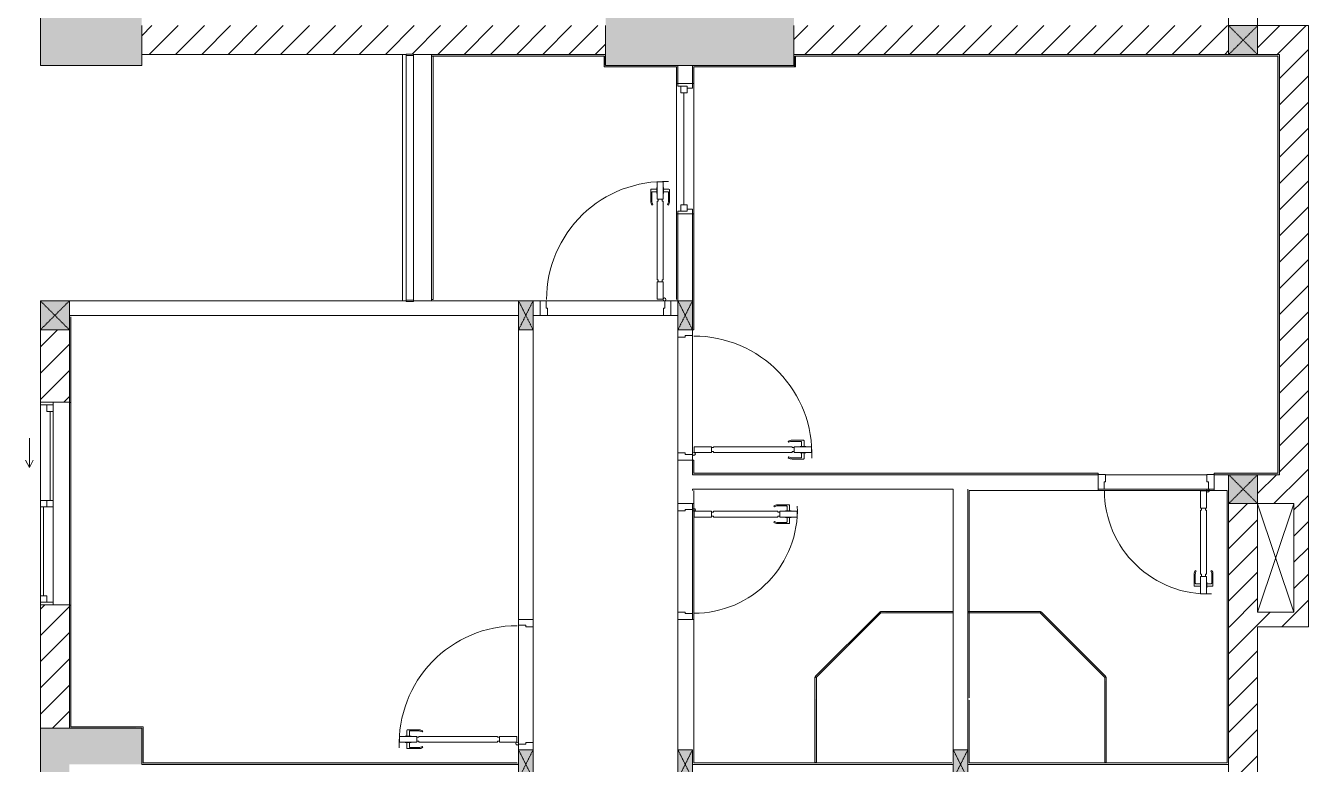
# Model space of a CAD drawing. Header units: millimetres. Extents: x 50254 to 245170, y 481 to 78637.
# Drawn here: x 151367 to 160218, y 40337 to 45437 of the extents above; entities that cross this region are included whole.
import ezdxf

# ---------------------------------------------------------------- set-up
doc = ezdxf.new("R2010")
doc.units = ezdxf.units.MM
doc.linetypes.add('IMPORT-Dash _2_', pattern=[6, 3, -3])
for name, color, linetype, lineweight in [('0-2-1', 53, 'Continuous', 9), ('A-DETL-GENF-7', 53, 'Continuous', 9), ('A-DOOR-5', 53, 'Continuous', 9), ('A-FLOR-1-1', 53, 'Continuous', 9), ('A-FLOR-4', 53, 'Continuous', 9), ('A-FLOR-HRAL-5', 53, 'Continuous', 9), ('A-GLAZ-5', 53, 'Continuous', 9), ('A-GLAZ-CURT-3', 130, 'Continuous', 9), ('A-GLAZ-CURT-4', 53, 'Continuous', 9), ('A-WALL-1-1', 53, 'Continuous', 9), ('A-WALL-7', 53, 'Continuous', 9), ('A-WALL-PATT-3', 53, 'Continuous', 9), ('A-WALL-PATT-4', 130, 'Continuous', 9), ('A_1404_dwg-1', 53, 'Continuous', 9), ('I-WALL-1-1', 53, 'Continuous', 9), ('I-WALL-2', 53, 'Continuous', 9), ('S-COLS-1', 130, 'Continuous', 9), ('S-COLS-10', 130, 'IMPORT-Dash _2_', 9), ('S-COLS-2-1', 53, 'Continuous', 9), ('S-COLS-4-1', 53, 'Continuous', 9), ('S-COLS-9', 53, 'Continuous', 9), ('S-COLS-HDLN-2', 53, 'IMPORT-Dash _2_', 9)]:
    doc.layers.add(name, color=color, linetype=linetype, lineweight=lineweight)
pattern_1 = [(45, (0, 0), (-90.50967, 90.50967), [])]

# ---------------------------------------------------------------- blocks, each defined once
blk = doc.blocks.new('A_1404_dwg_NCV_TKTC_KET CAU_rvt-1-TKTC_MB HOÀN THIỆN SÀN TẦNG 3-4-4819833-KeyPlan-CH1')
at = {"layer": 'S-COLS-1'}
for points in [[(33652.6, 45161.9), (34352.6, 45161.9), (34352.6, 45511.9), (33652.6, 45511.9), (33652.6, 45236.9)], [(38042.6, 45161.9), (38852.6, 45161.9), (38852.6, 45511.9), (37552.6, 45511.9), (37552.6, 45161.9)], [(33652.6, 40236.9), (33852.6, 40236.9), (33852.6, 40336.9), (34352.6, 40336.9), (34352.6, 40586.9), (33652.6, 40586.9), (33652.6, 40336.9)]]:
    blk.add_hatch(color=256, dxfattribs=at).paths.add_polyline_path(points)
at = {"layer": 'A-FLOR-1-1'}
for p, q in [((36152.5, 45236.9), (36152.5, 43536.9)), ((42052.7, 41386.9), (42052.7, 42136.9))]:
    blk.add_line(p, q, dxfattribs=at)
at = {"layer": 'S-COLS-2-1'}
for p, q in [((37552.6, 45436.9), (37552.6, 45236.9)), ((38852.6, 45236.9), (38852.6, 45436.9))]:
    blk.add_line(p, q, dxfattribs=at)
at = {"layer": 'S-COLS-2-1', "flags": 128}
for points in [[(33852.6, 45511.9), (33652.6, 45511.9), (33652.6, 45161.9), (34352.6, 45161.9), (34352.6, 45436.9)], [(33852.6, 40586.9), (33652.6, 40586.9), (33652.6, 40236.9), (33852.6, 40236.9)]]:
    blk.add_lwpolyline(points, dxfattribs=at)
blk = doc.blocks.new('A_1404_dwg_DOOR_CW_01 CANH MO-PANEL KINH - DIW_01-900x2200-CỬA GỖ VÂN LAMINATE-V88-TKTC_MB HOÀN THIỆN SÀN TẦNG 3-4-4819893-KeyPlan-CH1')
at = {"layer": 'A-DETL-GENF-7'}
for p, q in [((38813.8, 67166.8), (38818.3, 67160.3)), ((38839.6, 67174.9), (38919.1, 67174.9)), ((38902.1, 67166.9), (38839.6, 67166.9)), ((38906.1, 67131.9), (38906.1, 67162.9)), ((38923.1, 67131.9), (38923.1, 67170.9)), ((38813.8, 67053.1), (38818.3, 67059.6)), ((38902.1, 67052.9), (38839.6, 67052.9)), ((38839.6, 67044.9), (38919.1, 67044.9)), ((38906.1, 67087.9), (38906.1, 67056.9)), ((38923.1, 67087.9), (38923.1, 67048.9))]:
    blk.add_line(p, q, dxfattribs=at)
at = {"layer": 'A-DETL-GENF-7', "flags": 128}
for points in [[(38284.6, 67129.9), (38284.6, 67089.9), (38164.6, 67089.9), (38164.6, 67129.9)], [(38298.6, 67123.9), (38298.6, 67129.9), (38840.6, 67129.9), (38840.6, 67123.9), (38854.6, 67123.9), (38854.6, 67095.9), (38840.6, 67095.9), (38840.6, 67089.9), (38298.6, 67089.9), (38298.6, 67095.9), (38284.6, 67095.9), (38284.6, 67123.9)], [(38974.6, 67089.9), (38974.6, 67129.9), (38854.6, 67129.9), (38854.6, 67089.9)], [(38894.8, 67131.9), (38894.8, 67129.9), (38934.3, 67129.9), (38934.3, 67131.9)], [(38894.8, 67087.9), (38894.8, 67089.9), (38934.3, 67089.9), (38934.3, 67087.9)]]:
    blk.add_lwpolyline(points, close=True, dxfattribs=at)
at = {"layer": 'A-DETL-GENF-7'}
blk.add_circle((38162.6, 67079.9), 10, dxfattribs=at)
for centre, radius, start, end in [((38162.6, 67079.9), 814, 358, 90), ((38839.6, 67129.9), 45, 90, 125), ((38839.6, 67129.9), 37, 90, 125), ((38902.1, 67162.9), 4, 0, 90), ((38919.1, 67170.9), 4, 0, 90), ((38839.6, 67089.9), 45, 235, 270), ((38839.6, 67089.9), 37, 235, 270), ((38902.1, 67056.9), 4, 270, 0), ((38919.1, 67048.9), 4, 270, 0)]:
    blk.add_arc(centre, radius, start, end, dxfattribs=at)
at = {"layer": 'A-DOOR-5'}
blk.add_line((38152.6, 67079.9), (38152.6, 67104.9), dxfattribs=at)
at = {"layer": 'A-DOOR-5', "flags": 128}
blk.add_lwpolyline([(38152.6, 67936.9), (38152.6, 67896.9), (38102.6, 67896.9), (38102.6, 67886.9), (38052.6, 67886.9), (38052.6, 67936.9)], dxfattribs=at)
blk.add_lwpolyline([(38052.6, 67086.9), (38102.6, 67086.9), (38102.6, 67076.9), (38152.6, 67076.9), (38152.6, 67036.9), (38052.6, 67036.9)], close=True, dxfattribs=at)
blk = doc.blocks.new('A_1404_dwg_DOOR_CW_01 CANH MO-PANEL KINH - DIG_02-800x2200-CỬA NHÔM KÍNH-V57-TKTC_MB HOÀN THIỆN SÀN TẦNG 3-4-4819848-KeyPlan-CH1')
at = {"layer": 'A-DETL-GENF-7'}
for p, q in [((75560.6, 31823.9), (75560.6, 31903.4)), ((75603.6, 31907.4), (75564.6, 31907.4)), ((75568.6, 31886.4), (75568.6, 31823.9)), ((75603.6, 31890.4), (75572.6, 31890.4)), ((75647.6, 31907.4), (75686.6, 31907.4)), ((75647.6, 31890.4), (75678.6, 31890.4)), ((75682.6, 31886.4), (75682.6, 31823.9)), ((75690.6, 31823.9), (75690.6, 31903.4)), ((75568.7, 31798.1), (75575.3, 31802.7)), ((75682.4, 31798.1), (75675.9, 31802.7))]:
    blk.add_line(p, q, dxfattribs=at)
at = {"layer": 'A-DETL-GENF-7', "flags": 128}
for points in [[(75605.6, 31958.9), (75645.6, 31958.9), (75645.6, 31838.9), (75605.6, 31838.9)], [(75603.6, 31879.2), (75605.6, 31879.2), (75605.6, 31918.7), (75603.6, 31918.7)], [(75647.6, 31879.2), (75645.6, 31879.2), (75645.6, 31918.7), (75647.6, 31918.7)], [(75639.6, 31382.9), (75645.6, 31382.9), (75645.6, 31824.9), (75639.6, 31824.9), (75639.6, 31838.9), (75611.6, 31838.9), (75611.6, 31824.9), (75605.6, 31824.9), (75605.6, 31382.9), (75611.6, 31382.9), (75611.6, 31368.9), (75639.6, 31368.9)], [(75645.6, 31368.9), (75605.6, 31368.9), (75605.6, 31248.9), (75645.6, 31248.9)]]:
    blk.add_lwpolyline(points, close=True, dxfattribs=at)
at = {"layer": 'A-DETL-GENF-7'}
blk.add_circle((75595.6, 31246.9), 10, dxfattribs=at)
for centre, radius, start, end in [((75595.6, 31246.9), 714, 360, 92), ((75564.6, 31903.4), 4, 90, 180), ((75572.6, 31886.4), 4, 90, 180), ((75678.6, 31886.4), 4, 0, 90), ((75686.6, 31903.4), 4, 0, 90), ((75605.6, 31823.9), 45, 180, 215), ((75605.6, 31823.9), 37, 180, 215), ((75645.6, 31823.9), 37, 325, 0), ((75645.6, 31823.9), 45, 325, 0)]:
    blk.add_arc(centre, radius, start, end, dxfattribs=at)
at = {"layer": 'A-DOOR-5'}
blk.add_line((75595.6, 31236.9), (75620.6, 31236.9), dxfattribs=at)
at = {"layer": 'A-DOOR-5', "flags": 128}
for points in [[(75552.6, 31136.9), (75602.6, 31136.9), (75602.6, 31186.9), (75592.6, 31186.9), (75592.6, 31236.9), (75552.6, 31236.9)], [(76302.6, 31136.9), (76352.6, 31136.9), (76352.6, 31236.9), (76312.6, 31236.9), (76312.6, 31186.9), (76302.6, 31186.9)]]:
    blk.add_lwpolyline(points, close=True, dxfattribs=at)
blk = doc.blocks.new('A_1404_dwg_DOOR_CW_01 CANH MO-PANEL KINH - DIW_01-900x2200-CỬA GỖ VÂN LAMINATE-553393-TKTC_MB HOÀN THIỆN SÀN TẦNG 3-4-4819840-KeyPlan-CH1')
at = {"layer": 'A-DETL-GENF-7'}
for p, q in [((46582.1, 38482.4), (46582.1, 38521.4)), ((46665.6, 38525.4), (46586.1, 38525.4)), ((46599.1, 38482.4), (46599.1, 38513.4)), ((46603.1, 38517.4), (46665.6, 38517.4)), ((46691.4, 38517.2), (46686.8, 38510.7)), ((46582.1, 38438.4), (46582.1, 38399.4)), ((46599.1, 38438.4), (46599.1, 38407.4)), ((46665.6, 38395.4), (46586.1, 38395.4)), ((46603.1, 38403.4), (46665.6, 38403.4)), ((46691.4, 38403.5), (46686.8, 38410.1))]:
    blk.add_line(p, q, dxfattribs=at)
at = {"layer": 'A-DETL-GENF-7', "flags": 128}
for points in [[(46530.6, 38440.4), (46530.6, 38480.4), (46650.6, 38480.4), (46650.6, 38440.4)], [(46610.3, 38482.4), (46610.3, 38480.4), (46570.8, 38480.4), (46570.8, 38482.4)], [(46610.3, 38438.4), (46610.3, 38440.4), (46570.8, 38440.4), (46570.8, 38438.4)], [(47206.6, 38474.4), (47206.6, 38480.4), (46664.6, 38480.4), (46664.6, 38474.4), (46650.6, 38474.4), (46650.6, 38446.4), (46664.6, 38446.4), (46664.6, 38440.4), (47206.6, 38440.4), (47206.6, 38446.4), (47220.6, 38446.4), (47220.6, 38474.4)], [(47220.6, 38480.4), (47220.6, 38440.4), (47340.6, 38440.4), (47340.6, 38480.4)]]:
    blk.add_lwpolyline(points, close=True, dxfattribs=at)
at = {"layer": 'A-DETL-GENF-7'}
blk.add_circle((47342.6, 38430.4), 10, dxfattribs=at)
for centre, radius, start, end in [((47342.6, 38430.4), 814, 90, 182), ((46586.1, 38521.4), 4, 90, 180), ((46603.1, 38513.4), 4, 90, 180), ((46665.6, 38480.4), 45, 55, 90), ((46665.6, 38480.4), 37, 55, 90), ((46586.1, 38399.4), 4, 180, 270), ((46603.1, 38407.4), 4, 180, 270), ((46665.6, 38440.4), 37, 270, 305), ((46665.6, 38440.4), 45, 270, 305)]:
    blk.add_arc(centre, radius, start, end, dxfattribs=at)
at = {"layer": 'A-DOOR-5'}
blk.add_line((47352.6, 38430.4), (47352.6, 38455.4), dxfattribs=at)
at = {"layer": 'A-DOOR-5', "flags": 128}
for points in [[(47452.6, 39237.4), (47452.6, 39287.4), (47352.6, 39287.4), (47352.6, 39247.4), (47402.6, 39247.4), (47402.6, 39237.4)], [(47452.6, 38387.4), (47452.6, 38437.4), (47402.6, 38437.4), (47402.6, 38427.4), (47352.6, 38427.4), (47352.6, 38387.4)]]:
    blk.add_lwpolyline(points, close=True, dxfattribs=at)
blk = doc.blocks.new('A_1404_dwg_M_Fixed - 900 x 1400-901190-TKTC_MB HOÀN THIỆN SÀN TẦNG 3-4-4819850-KeyPlan-CH1')
at = {"layer": 'A-GLAZ-5'}
blk.add_line((111793.6, 68800), (111793.6, 69574), dxfattribs=at)
at = {"layer": 'A-GLAZ-5', "flags": 128}
for points in [[(111771.6, 69618), (111771.6, 69574), (111815.6, 69574), (111815.6, 69618), (111752.6, 69618), (111752.6, 69635.8)], [(111815.6, 69605), (111852.6, 69605), (111852.6, 69637)], [(111752.6, 68737), (111752.6, 68756), (111815.6, 68756), (111815.6, 68800), (111771.6, 68800), (111771.6, 68756)], [(111815.6, 68769), (111852.6, 68769), (111852.6, 68737)]]:
    blk.add_lwpolyline(points, dxfattribs=at)
blk = doc.blocks.new('A_1404_dwg_Railing - 50 x 10mm-901205-TKTC_MB HOÀN THIỆN SÀN TẦNG 3-4-4819861-KeyPlan-CH1')
at = {"layer": 'A-FLOR-HRAL-5', "flags": 128}
blk.add_lwpolyline([(107527.5, 69769), (107477.5, 69769), (107477.5, 69759), (107527.5, 69759)], close=True, dxfattribs=at)
blk = doc.blocks.new('A_1404_dwg_Railing - Railing-885226-TKTC_MB HOÀN THIỆN SÀN TẦNG 3-4-4819916-KeyPlan-CH1')
at = {"layer": 'A-FLOR-HRAL-5'}
for p, q in [((36177.6, 45230.3), (36177.6, 43541.5)), ((36227.6, 43541.5), (36227.6, 45230.3))]:
    blk.add_line(p, q, dxfattribs=at)
for p in [(-71299.9, -24528.7), (-71299.9, -26227.5)]:
    blk.add_blockref('A_1404_dwg_Railing - 50 x 10mm-901205-TKTC_MB HOÀN THIỆN SÀN TẦNG 3-4-4819861-KeyPlan-CH1', p)
blk = doc.blocks.new('A_1404_dwg_System Panel - Glazed-901210-TKTC_MB HOÀN THIỆN SÀN TẦNG 3-4-4819895-KeyPlan-CH1')
at = {"layer": 'A-GLAZ-CURT-3'}
blk.add_hatch(color=256, dxfattribs=at).paths.add_polyline_path([(38999, 64948.9), (39007.6, 64948.9), (39002.6, 65539.6), (38997.6, 65539.6), (38997.6, 64948.9)])
at = {"layer": 'A-GLAZ-CURT-4'}
blk.add_line((39007.6, 64948.9), (39007.6, 65537.5), dxfattribs=at)
at = {"layer": 'A-GLAZ-CURT-4', "flags": 128}
blk.add_lwpolyline([(38997.6, 65539.6), (38997.6, 64948.9), (39007.6, 64948.9)], dxfattribs=at)
blk = doc.blocks.new('A_1404_dwg_System Panel - Glazed-901211-TKTC_MB HOÀN THIỆN SÀN TẦNG 3-4-4819896-KeyPlan-CH1')
at = {"layer": 'A-GLAZ-CURT-3'}
blk.add_hatch(color=256, dxfattribs=at).paths.add_polyline_path([(39007.6, 65537.5), (39450.3, 65987.3), (39446.8, 65990.9), (39002.6, 65539.6), (39007.6, 65539.6)])
at = {"layer": 'A-GLAZ-CURT-4'}
blk.add_line((39006.1, 65536.1), (39452.4, 65982.3), dxfattribs=at)
at = {"layer": 'A-GLAZ-CURT-4', "flags": 128}
blk.add_lwpolyline([(39446.8, 65990.9), (38999, 65543.1), (39006.1, 65536.1)], dxfattribs=at)
blk = doc.blocks.new('A_1404_dwg_System Panel - Glazed-901212-TKTC_MB HOÀN THIỆN SÀN TẦNG 3-4-4819897-KeyPlan-CH1')
at = {"layer": 'A-GLAZ-CURT-3'}
blk.add_hatch(color=256, dxfattribs=at).paths.add_polyline_path([(39453.8, 65982.3), (39952.6, 65982.3), (39952.6, 65992.3), (39450.3, 65987.3), (39452.4, 65982.3)])
at = {"layer": 'A-GLAZ-CURT-4', "flags": 128}
blk.add_lwpolyline([(39450.3, 65982.3), (39952.6, 65982.3), (39952.6, 65992.3), (39450.3, 65992.3)], close=True, dxfattribs=at)
blk = doc.blocks.new('A_1404_dwg_G1_SOF - BO TRU - 100x200-745959-TKTC_MB HOÀN THIỆN SÀN TẦNG 3-4-4819847-KeyPlan-CH1')
at = {"layer": 'S-COLS-1'}
blk.add_hatch(color=256, dxfattribs=at).paths.add_polyline_path([(111052.6, 40036.9), (111052.6, 40236.9), (110952.6, 40236.9), (110952.6, 40036.9)])
at = {"layer": 'S-COLS-9', "flags": 128}
blk.add_lwpolyline([(110952.6, 40036.9), (111052.6, 40036.9), (111052.6, 40236.9), (110952.6, 40236.9)], close=True, dxfattribs=at)
at = {"layer": 'S-COLS-HDLN-2'}
for p, q in [((110952.6, 40036.9), (111052.6, 40236.9)), ((111052.6, 40036.9), (110952.6, 40236.9))]:
    blk.add_line(p, q, dxfattribs=at)
blk = doc.blocks.new('A_1404_dwg_DOOR_CW_01 CANH MO-PANEL KINH - DIG_01-900x2200-CỬA NHÔM KÍNH-901215-TKTC_MB HOÀN THIỆN SÀN TẦNG 3-4-4819898-KeyPlan-CH1')
at = {"layer": 'A-DETL-GENF-7'}
for p, q in [((37864.6, 68823.9), (37864.6, 68903.4)), ((37907.6, 68907.4), (37868.6, 68907.4)), ((37872.6, 68886.4), (37872.6, 68823.9)), ((37907.6, 68890.4), (37876.6, 68890.4)), ((37951.6, 68907.4), (37990.6, 68907.4)), ((37951.6, 68890.4), (37982.6, 68890.4)), ((37986.6, 68886.4), (37986.6, 68823.9)), ((37994.6, 68823.9), (37994.6, 68903.4)), ((37872.7, 68798.1), (37879.3, 68802.7)), ((37986.4, 68798.1), (37979.9, 68802.7))]:
    blk.add_line(p, q, dxfattribs=at)
at = {"layer": 'A-DETL-GENF-7', "flags": 128}
for points in [[(37949.6, 68958.9), (37909.6, 68958.9), (37909.6, 68838.9), (37949.6, 68838.9)], [(37907.6, 68879.2), (37909.6, 68879.2), (37909.6, 68918.7), (37907.6, 68918.7)], [(37951.6, 68879.2), (37949.6, 68879.2), (37949.6, 68918.7), (37951.6, 68918.7)], [(37915.6, 68282.9), (37909.6, 68282.9), (37909.6, 68824.9), (37915.6, 68824.9), (37915.6, 68838.9), (37943.6, 68838.9), (37943.6, 68824.9), (37949.6, 68824.9), (37949.6, 68282.9), (37943.6, 68282.9), (37943.6, 68268.9), (37915.6, 68268.9)], [(37909.6, 68268.9), (37949.6, 68268.9), (37949.6, 68148.9), (37909.6, 68148.9)]]:
    blk.add_lwpolyline(points, close=True, dxfattribs=at)
at = {"layer": 'A-DETL-GENF-7'}
blk.add_circle((37959.6, 68146.9), 10, dxfattribs=at)
for centre, radius, start, end in [((37959.6, 68146.9), 814, 88, 180), ((37868.6, 68903.4), 4, 90, 180), ((37876.6, 68886.4), 4, 90, 180), ((37982.6, 68886.4), 4, 0, 90), ((37990.6, 68903.4), 4, 0, 90), ((37909.6, 68823.9), 45, 180, 215), ((37909.6, 68823.9), 37, 180, 215), ((37949.6, 68823.9), 37, 325, 0), ((37949.6, 68823.9), 45, 325, 0)]:
    blk.add_arc(centre, radius, start, end, dxfattribs=at)
at = {"layer": 'A-DOOR-5'}
blk.add_line((37959.6, 68136.9), (37934.6, 68136.9), dxfattribs=at)
at = {"layer": 'A-DOOR-5', "flags": 128}
for points in [[(37102.6, 68036.9), (37102.6, 68136.9), (37142.6, 68136.9), (37142.6, 68086.9), (37152.6, 68086.9), (37152.6, 68036.9)], [(37952.6, 68036.9), (37952.6, 68086.9), (37962.6, 68086.9), (37962.6, 68136.9), (38002.6, 68136.9), (38002.6, 68036.9)]]:
    blk.add_lwpolyline(points, close=True, dxfattribs=at)
blk = doc.blocks.new('A_1404_dwg_System Panel - Glazed-901217-TKTC_MB HOÀN THIỆN SÀN TẦNG 3-4-4819899-KeyPlan-CH1')
at = {"layer": 'A-GLAZ-CURT-3'}
blk.add_hatch(color=256, dxfattribs=at).paths.add_polyline_path([(40554.8, 65982.3), (40551.3, 65992.3), (40052.6, 65992.3), (40052.6, 65982.3), (40552.8, 65982.3)])
at = {"layer": 'A-GLAZ-CURT-4', "flags": 128}
blk.add_lwpolyline([(40554.8, 65992.3), (40052.6, 65992.3), (40052.6, 65982.3), (40552.8, 65982.3)], dxfattribs=at)
blk = doc.blocks.new('A_1404_dwg_System Panel - Glazed-901218-TKTC_MB HOÀN THIỆN SÀN TẦNG 3-4-4819900-KeyPlan-CH1')
at = {"layer": 'A-GLAZ-CURT-3'}
blk.add_hatch(color=256, dxfattribs=at).paths.add_polyline_path([(41007.6, 64948.9), (41002.6, 65539.6), (40997.6, 65536.1), (40997.6, 64948.9)])
at = {"layer": 'A-GLAZ-CURT-4'}
blk.add_line((41007.6, 64948.9), (41007.6, 65539.6), dxfattribs=at)
at = {"layer": 'A-GLAZ-CURT-4', "flags": 128}
blk.add_lwpolyline([(40997.6, 65537.5), (40997.6, 64948.9), (41007.6, 64948.9)], dxfattribs=at)
blk = doc.blocks.new('A_1404_dwg_System Panel - Glazed-901219-TKTC_MB HOÀN THIỆN SÀN TẦNG 3-4-4819901-KeyPlan-CH1')
at = {"layer": 'A-GLAZ-CURT-3'}
blk.add_hatch(color=256, dxfattribs=at).paths.add_polyline_path([(40997.6, 65537.5), (41002.6, 65539.6), (41006.1, 65543.1), (40554.8, 65987.3), (40554.8, 65980.3), (40916.7, 65618.4)])
at = {"layer": 'A-GLAZ-CURT-4', "flags": 128}
blk.add_lwpolyline([(41006.1, 65543.1), (40558.4, 65990.9), (40551.3, 65983.8), (40999, 65536.1)], close=True, dxfattribs=at)
blk = doc.blocks.new('A_1404_dwg_NCV_TKTC_TANG 3 - 4_rvt-1-TKTC_MB HOÀN THIỆN SÀN TẦNG 3-4-4819943-KeyPlan-CH1')
at = {"layer": 'A-WALL-PATT-4'}
for points in [[(37542.6, 45226.9), (37552.6, 45226.9), (37552.6, 45236.9), (36352.6, 45236.9), (36352.6, 45226.9)], [(42052.6, 45226.9), (42192.6, 45226.9), (42192.6, 45236.9), (38852.6, 45233.6), (38852.6, 45226.9), (41852.6, 45226.9)], [(42202.6, 42346.9), (42202.6, 45236.9), (42192.6, 45236.9), (42192.6, 42346.9)], [(37552.6, 45161.9), (37552.6, 45226.9), (37542.6, 45226.9), (37542.6, 45161.9)], [(38042.6, 45151.9), (38042.6, 45161.9), (37542.6, 45161.9), (37542.6, 45151.9), (37552.6, 45151.9)], [(38152.6, 45151.9), (38852.6, 45151.9), (38852.6, 45161.9), (38152.6, 45161.9)], [(38862.6, 45151.9), (38862.6, 45226.9), (38852.6, 45226.9), (38852.6, 45151.9)], [(33862.6, 40586.9), (34362.6, 40591.9), (34362.6, 40596.9), (33862.6, 40596.9)], [(34352.6, 40346.9), (34362.6, 40346.9), (34362.6, 40586.9), (34352.6, 40586.9)], [(34852.6, 40336.9), (36952.6, 40336.9), (36952.6, 40346.9), (34352.6, 40346.9), (34352.6, 40336.9), (34362.6, 40336.9)]]:
    blk.add_hatch(color=256, dxfattribs=at).paths.add_polyline_path(points)
h = blk.add_hatch(color=256, dxfattribs=at)
h.paths.add_polyline_path([(38052.6, 43546.9), (38052.6, 44136.9), (38042.6, 44136.9), (38042.6, 43546.9)])
h.paths.add_polyline_path([(38052.6, 45036.9), (38052.6, 45161.9), (38042.6, 45161.9), (38042.6, 45036.9)])
h = blk.add_hatch(color=256, dxfattribs=at)
h.paths.add_polyline_path([(38152.6, 42346.9), (38162.6, 42346.9), (38162.6, 42436.9), (38152.6, 42436.9)])
h.paths.add_polyline_path([(38162.6, 43336.9), (38162.6, 44136.9), (38152.6, 44136.9), (38152.6, 43336.9)])
h.paths.add_polyline_path([(38162.6, 45036.9), (38162.6, 45151.9), (38152.6, 45151.9), (38152.6, 45036.9)])
h = blk.add_hatch(color=256, dxfattribs=at)
h.paths.add_polyline_path([(33862.6, 40586.9), (33862.6, 41435.7), (33852.6, 41435.7), (33852.6, 40586.9)])
h.paths.add_polyline_path([(33862.6, 42835.7), (33862.6, 43426.9), (33852.6, 43426.9), (33852.6, 42835.7)])
h = blk.add_hatch(color=256, dxfattribs=at)
h.paths.add_polyline_path([(40952.6, 42336.9), (40952.6, 42346.9), (38152.6, 42346.9), (38152.6, 42336.9), (39408.4, 42336.9)])
h.paths.add_polyline_path([(42202.6, 42336.9), (42202.6, 42346.9), (41752.6, 42346.9), (41752.6, 42336.9), (42192.6, 42336.9)])
at = {"layer": 'A-FLOR-4'}
for p, q in [((37962.6, 43536.9), (37142.6, 43536.9)), ((33852.6, 43436.9), (33852.6, 43426.9)), ((38052.6, 42486.9), (38052.6, 43286.9)), ((38152.6, 43296.9), (38152.6, 42476.9)), ((40992.6, 42236.9), (41712.6, 42236.9)), ((38152.6, 41377.3), (38152.6, 42097.3)), ((36952.6, 40477.3), (36952.6, 41297.3)), ((37052.6, 41287.3), (37052.6, 40487.3)), ((39002.6, 40346.9), (39002.6, 40348.9)), ((41002.6, 40348.9), (41002.6, 40346.9))]:
    blk.add_line(p, q, dxfattribs=at)
at = {"layer": 'A-FLOR-4', "flags": 128}
for points in [[(37952.6, 43436.9), (37152.6, 43436.9)], [(41002.6, 42336.9), (41702.6, 42336.9)], [(38052.6, 41387.3), (38052.6, 42087.3)]]:
    blk.add_lwpolyline(points, close=True, dxfattribs=at)
at = {"layer": 'A-WALL-1-1'}
for p, q in [((38052.6, 45036.9), (38152.6, 45036.9)), ((38152.6, 44136.9), (38052.6, 44136.9)), ((33852.6, 43536.9), (33852.6, 43436.9)), ((36177.6, 43536.9), (33852.6, 43536.9)), ((36952.6, 43536.9), (36227.6, 43536.9)), ((37102.6, 43436.9), (37102.6, 43536.9)), ((38002.6, 43536.9), (38002.6, 43436.9)), ((38052.6, 43546.9), (38052.6, 43536.9)), ((33852.6, 43436.9), (36952.6, 43436.9)), ((37052.6, 43436.9), (37062.6, 43436.9)), ((38042.6, 43436.9), (38052.6, 43436.9)), ((37052.6, 43336.5), (36952.6, 43336.5)), ((38152.6, 42436.9), (38052.6, 42436.9)), ((40952.6, 42236.9), (40952.6, 42336.9)), ((41752.6, 42336.9), (41752.6, 42236.9)), ((41852.6, 42236.9), (41852.6, 42336.9)), ((40052.6, 41392.3), (40052.6, 42236.9)), ((38052.6, 42137.3), (38152.6, 42137.3)), ((36952.6, 41337.3), (37052.6, 41337.3)), ((38152.6, 41337.3), (38052.6, 41337.3)), ((39952.6, 41392.3), (39952.6, 41382.3)), ((39952.6, 41382.3), (39952.6, 40436.9)), ((40052.6, 41382.3), (40052.6, 41392.3)), ((40052.6, 40436.9), (40052.6, 41382.3)), ((37052.6, 40437.3), (36952.6, 40437.3))]:
    blk.add_line(p, q, dxfattribs=at)
at = {"layer": 'A-WALL-1-1', "flags": 128}
for points in [[(38152.6, 45151.9), (38152.6, 45161.9), (38052.6, 45161.9)], [(40052.6, 42336.9), (38152.6, 42336.9), (38152.6, 42346.9)], [(38152.6, 42226.9), (38152.6, 42236.9), (39952.6, 42236.9), (39952.6, 41392.3)]]:
    blk.add_lwpolyline(points, dxfattribs=at)
at = {"layer": 'A-WALL-7'}
for p, q in [((36227.6, 45236.9), (36352.6, 45236.9)), ((36352.6, 45226.9), (36352.6, 43536.9)), ((38052.6, 45161.9), (38052.6, 45036.9)), ((38152.6, 45036.9), (38152.6, 45151.9)), ((38052.6, 44136.9), (38052.6, 43546.9)), ((38152.6, 43536.9), (38152.6, 44136.9)), ((37102.6, 43536.9), (37052.6, 43536.9)), ((38052.6, 43536.9), (38002.6, 43536.9)), ((37062.6, 43436.9), (37102.6, 43436.9)), ((38002.6, 43436.9), (38042.6, 43436.9)), ((36952.6, 43336.5), (36952.6, 41337.3)), ((37052.6, 41337.3), (37052.6, 43336.5)), ((38052.6, 42486.9), (38052.6, 43286.9)), ((38152.6, 43296.9), (38152.6, 42476.9)), ((38052.6, 42436.9), (38052.6, 42137.3)), ((38152.6, 42346.9), (38152.6, 42436.9)), ((40952.6, 42336.9), (40052.6, 42336.9)), ((41002.6, 42336.9), (41702.6, 42336.9)), ((41852.6, 42336.9), (41752.6, 42336.9)), ((38052.6, 41387.3), (38052.6, 42087.3)), ((38052.6, 41337.3), (38052.6, 40436.9)), ((36952.6, 40477.3), (36952.6, 41297.3)), ((37052.6, 41287.3), (37052.6, 40487.3))]:
    blk.add_line(p, q, dxfattribs=at)
at = {"layer": 'A-WALL-7', "flags": 128}
blk.add_lwpolyline([(36152.6, 43536.9), (36152.6, 45236.9), (36177.6, 45236.9)], dxfattribs=at)
at = {"layer": 'I-WALL-1-1'}
for p, q in [((42052.6, 45236.9), (41852.6, 45236.9)), ((33852.6, 43426.9), (33852.6, 43336.9)), ((41852.6, 42336.9), (42052.6, 42336.9)), ((40052.6, 41392.3), (40052.6, 41382.3)), ((40052.6, 41382.3), (40052.6, 40436.9)), ((40062.6, 41382.3), (40062.6, 41392.3)), ((40062.6, 40795.6), (40062.6, 41382.3))]:
    blk.add_line(p, q, dxfattribs=at)
at = {"layer": 'I-WALL-1-1', "flags": 128}
for points in [[(38052.6, 45161.9), (38042.6, 45161.9), (37552.6, 45161.9), (37552.6, 45226.9), (37552.6, 45236.9), (36352.6, 45236.9), (36352.6, 45226.9), (37542.6, 45226.9), (37542.6, 45161.9), (37542.6, 45151.9), (38042.6, 45151.9), (38042.6, 45036.9), (38052.6, 45036.9)], [(41852.6, 45236.9), (38852.6, 45236.9), (38852.6, 45226.9), (38852.6, 45161.9), (38152.6, 45161.9), (38152.6, 45151.9)], [(42052.6, 42336.9), (42202.6, 42336.9), (42202.6, 42346.9), (42202.6, 45236.9), (42192.6, 45236.9), (42052.6, 45236.9)], [(38152.6, 45036.9), (38162.6, 45036.9), (38162.6, 45151.9), (38852.6, 45151.9), (38862.6, 45151.9), (38862.6, 45226.9), (42192.6, 45226.9), (42192.6, 42346.9), (41752.6, 42346.9), (41752.6, 42336.9)], [(38052.6, 44136.9), (38042.6, 44136.9), (38042.6, 43546.9)], [(38152.6, 43336.9), (38162.6, 43336.9), (38162.6, 44136.9), (38152.6, 44136.9)], [(33852.6, 43336.9), (33852.6, 42835.7), (33862.6, 42835.7), (33862.6, 43426.9)], [(40952.6, 42336.9), (40952.6, 42346.9), (38162.6, 42346.9), (38162.6, 42436.9), (38152.6, 42436.9)], [(38152.6, 42346.9), (38152.6, 42336.9), (40052.6, 42336.9)], [(38152.6, 42137.3), (38162.6, 42137.3), (38162.6, 42226.9)], [(40052.6, 42236.9), (40052.6, 42226.9), (40052.6, 41392.3)], [(40052.6, 40336.9), (40062.6, 40336.9), (41852.6, 40336.9), (41852.6, 40346.9), (41852.6, 42226.9), (41852.6, 42236.9)], [(40062.6, 41392.3), (40062.6, 42226.9), (40952.6, 42226.9), (40952.6, 42236.9)], [(41752.6, 42236.9), (41752.6, 42226.9), (41842.6, 42226.9), (41842.6, 40346.9), (40062.6, 40346.9), (40062.6, 40779.4)], [(36942.6, 40346.9), (34362.6, 40346.9), (34362.6, 40586.9), (34362.6, 40596.9), (33862.6, 40596.9), (33862.6, 41435.7), (33852.6, 41435.7), (33852.6, 40586.9), (33862.6, 40586.9), (34352.6, 40586.9), (34352.6, 40346.9), (34352.6, 40336.9), (36952.6, 40336.9)], [(39942.6, 40346.9), (38162.6, 40346.9), (38162.6, 41337.3), (38152.6, 41337.3)], [(38152.6, 40336.9), (38162.6, 40336.9), (39952.6, 40336.9)]]:
    blk.add_lwpolyline(points, dxfattribs=at)
at = {"layer": 'I-WALL-2'}
for p, q in [((38052.6, 45036.9), (38052.6, 45161.9)), ((38152.6, 45151.9), (38152.6, 45036.9)), ((38042.6, 44136.9), (38042.6, 45036.9)), ((38162.6, 45036.9), (38162.6, 44136.9)), ((38052.6, 43546.9), (38052.6, 44136.9)), ((38152.6, 44136.9), (38152.6, 43536.9)), ((33852.6, 41435.7), (33852.6, 42835.7)), ((33862.6, 42835.7), (33862.6, 41435.7)), ((38152.6, 42436.9), (38152.6, 42346.9)), ((40052.6, 42336.9), (40952.6, 42336.9)), ((41752.6, 42336.9), (41852.6, 42336.9)), ((41752.6, 42226.9), (40952.6, 42226.9)), ((38162.6, 42137.3), (38162.6, 41337.3))]:
    blk.add_line(p, q, dxfattribs=at)
at = {"layer": 'I-WALL-2', "flags": 128}
blk.add_lwpolyline([(36362.6, 45226.9), (36362.6, 43546.9), (36352.6, 43546.9)], dxfattribs=at)
for name, p in [('A_1404_dwg_Railing - Railing-885226-TKTC_MB HOÀN THIỆN SÀN TẦNG 3-4-4819916-KeyPlan-CH1', (0, 0)), ('A_1404_dwg_M_Fixed - 900 x 1400-901190-TKTC_MB HOÀN THIỆN SÀN TẦNG 3-4-4819850-KeyPlan-CH1', (-73700, -24600)), ('A_1404_dwg_DOOR_CW_01 CANH MO-PANEL KINH - DIG_01-900x2200-CỬA NHÔM KÍNH-901215-TKTC_MB HOÀN THIỆN SÀN TẦNG 3-4-4819898-KeyPlan-CH1', (0, -24600)), ('A_1404_dwg_DOOR_CW_01 CANH MO-PANEL KINH - DIW_01-900x2200-CỬA GỖ VÂN LAMINATE-V88-TKTC_MB HOÀN THIỆN SÀN TẦNG 3-4-4819893-KeyPlan-CH1', (0, -24600)), ('A_1404_dwg_DOOR_CW_01 CANH MO-PANEL KINH - DIW_01-900x2200-CỬA GỖ VÂN LAMINATE-553393-TKTC_MB HOÀN THIỆN SÀN TẦNG 3-4-4819840-KeyPlan-CH1', (-10400, 2050)), ('A_1404_dwg_System Panel - Glazed-901211-TKTC_MB HOÀN THIỆN SÀN TẦNG 3-4-4819896-KeyPlan-CH1', (0, -24600)), ('A_1404_dwg_System Panel - Glazed-901212-TKTC_MB HOÀN THIỆN SÀN TẦNG 3-4-4819897-KeyPlan-CH1', (0, -24600)), ('A_1404_dwg_System Panel - Glazed-901217-TKTC_MB HOÀN THIỆN SÀN TẦNG 3-4-4819899-KeyPlan-CH1', (0, -24600)), ('A_1404_dwg_System Panel - Glazed-901219-TKTC_MB HOÀN THIỆN SÀN TẦNG 3-4-4819901-KeyPlan-CH1', (0, -24600)), ('A_1404_dwg_System Panel - Glazed-901210-TKTC_MB HOÀN THIỆN SÀN TẦNG 3-4-4819895-KeyPlan-CH1', (0, -24600)), ('A_1404_dwg_System Panel - Glazed-901218-TKTC_MB HOÀN THIỆN SÀN TẦNG 3-4-4819900-KeyPlan-CH1', (0, -24600))]:
    blk.add_blockref(name, p)
for name, p, rotation in [('A_1404_dwg_G1_SOF - BO TRU - 100x200-745959-TKTC_MB HOÀN THIỆN SÀN TẦNG 3-4-4819847-KeyPlan-CH1', (148005.1, 83573.9), 180), ('A_1404_dwg_G1_SOF - BO TRU - 100x200-745959-TKTC_MB HOÀN THIỆN SÀN TẦNG 3-4-4819847-KeyPlan-CH1', (149105.1, 83573.9), 180), ('A_1404_dwg_DOOR_CW_01 CANH MO-PANEL KINH - DIG_02-800x2200-CỬA NHÔM KÍNH-V57-TKTC_MB HOÀN THIỆN SÀN TẦNG 3-4-4819848-KeyPlan-CH1', (117305.1, 73473.9), 180), ('A_1404_dwg_DOOR_CW_01 CANH MO-PANEL KINH - DIG_02-800x2200-CỬA NHÔM KÍNH-V57-TKTC_MB HOÀN THIỆN SÀN TẦNG 3-4-4819848-KeyPlan-CH1', (6915.6, 117689.9), 270), ('A_1404_dwg_G1_SOF - BO TRU - 100x200-745959-TKTC_MB HOÀN THIỆN SÀN TẦNG 3-4-4819847-KeyPlan-CH1', (148005.1, 80473.9), 180), ('A_1404_dwg_G1_SOF - BO TRU - 100x200-745959-TKTC_MB HOÀN THIỆN SÀN TẦNG 3-4-4819847-KeyPlan-CH1', (149105.1, 80473.9), 180), ('A_1404_dwg_G1_SOF - BO TRU - 100x200-745959-TKTC_MB HOÀN THIỆN SÀN TẦNG 3-4-4819847-KeyPlan-CH1', (151005.1, 80473.9), 180)]:
    blk.add_blockref(name, p, dxfattribs=dict(rotation=rotation))
blk = doc.blocks.new('A_1404_dwg_1_FAMILY RVT - W01-WxH 1400x1400xmm-389822-TKTC_MB HOÀN THIỆN SÀN TẦNG 3-4-4819949-KeyPlan-CH1')
at = {"layer": 'A-GLAZ-5'}
for p, q in [((50000.9, 78313.1), (50204.1, 78313.1)), ((49052.5, 78236.9), (49052.5, 78036.9)), ((49071.5, 78236.9), (49071.5, 78148)), ((49116, 78214.7), (49730.3, 78214.7)), ((49730.3, 78236.9), (49774.7, 78236.9)), ((49774.7, 78192.5), (49730.3, 78192.5)), ((49774.7, 78170.3), (50389, 78170.3)), ((50433.4, 78236.9), (50433.4, 78148))]:
    blk.add_line(p, q, dxfattribs=at)
at = {"layer": 'A-GLAZ-5', "flags": 128}
for points in [[(50051.7, 78338.5), (50000.9, 78313.1), (50051.7, 78287.7)], [(50452.5, 78036.9), (50452.5, 78236.9), (49052.5, 78236.9), (49116, 78236.9)], [(49730.3, 78148), (49730.3, 78236.9), (49116, 78236.9), (49116, 78192.5), (49071.5, 78192.5)], [(49774.7, 78148), (49774.7, 78236.9), (50433.4, 78236.9), (50452.5, 78236.9)], [(50433.4, 78192.5), (50389, 78192.5), (50389, 78148)], [(49052.5, 78148), (49071.5, 78148), (49730.3, 78148), (49774.7, 78148), (50389, 78148), (50452.5, 78148)]]:
    blk.add_lwpolyline(points, dxfattribs=at)
blk = doc.blocks.new('A_1404_dwg_G1_SOF - BO TRU - 200x200-V12-TKTC_MB HOÀN THIỆN SÀN TẦNG 3-4-4819991-KeyPlan-CH1')
at = {"layer": 'S-COLS-10'}
blk.add_hatch(color=256, dxfattribs=at).paths.add_polyline_path([(42052.6, 20336.9), (42052.6, 20536.9), (41852.6, 20536.8), (41852.6, 20336.9)])
at = {"layer": 'S-COLS-4-1', "flags": 128}
blk.add_lwpolyline([(42052.6, 20336.9), (42052.6, 20536.9), (41852.6, 20536.9), (41852.6, 20336.9)], dxfattribs=at)
at = {"layer": 'S-COLS-HDLN-2'}
for p, q in [((42052.6, 20536.9), (41852.6, 20336.9)), ((41852.6, 20536.9), (42052.6, 20336.9))]:
    blk.add_line(p, q, dxfattribs=at)
blk = doc.blocks.new('A_1404_dwg_G1_SOF - BO TRU - 200x200-V11-TKTC_MB HOÀN THIỆN SÀN TẦNG 3-4-4819990-KeyPlan-CH1')
at = {"layer": 'S-COLS-10'}
blk.add_hatch(color=256, dxfattribs=at).paths.add_polyline_path([(42052.6, 25436.9), (42052.6, 25636.9), (41852.6, 25636.9), (41852.6, 25437)])
at = {"layer": 'S-COLS-4-1', "flags": 128}
blk.add_lwpolyline([(41852.6, 25636.9), (41852.6, 25436.9), (42052.6, 25436.9), (42052.6, 25636.9)], dxfattribs=at)
at = {"layer": 'S-COLS-HDLN-2'}
for p, q in [((42052.6, 25636.9), (41852.6, 25436.9)), ((41852.6, 25636.9), (42052.6, 25436.9))]:
    blk.add_line(p, q, dxfattribs=at)
blk = doc.blocks.new('A_1404_dwg_G1_SOF - BO TRU - 200x200-V8-TKTC_MB HOÀN THIỆN SÀN TẦNG 3-4-4819987-KeyPlan-CH1')
at = {"layer": 'S-COLS-10'}
blk.add_hatch(color=256, dxfattribs=at).paths.add_polyline_path([(46552.7, 71511.9), (46752.6, 71511.9), (46752.6, 71711.9), (46552.6, 71711.9), (46552.6, 71511.9)])
at = {"layer": 'S-COLS-4-1', "flags": 128}
blk.add_lwpolyline([(46752.6, 71711.9), (46552.6, 71711.9), (46552.6, 71511.9), (46752.6, 71511.9)], dxfattribs=at)
at = {"layer": 'S-COLS-HDLN-2'}
for p, q in [((46752.6, 71711.9), (46552.6, 71511.9)), ((46552.6, 71711.9), (46752.6, 71511.9))]:
    blk.add_line(p, q, dxfattribs=at)
blk = doc.blocks.new('A_1404_dwg-4819832-KeyPlan-CH1')
at = {"layer": 'A-WALL-PATT-3'}
h = blk.add_hatch(dxfattribs=at)
h.set_pattern_fill('FP_22', color=256, style=0, pattern_type=2)
h.set_pattern_definition(pattern_1)
h.paths.add_polyline_path([(36227.6, 45236.9), (37552.6, 45240.3), (37552.6, 45436.9), (34352.6, 45436.9), (34353.5, 45236.9), (36227.6, 45240.3)])
h = blk.add_hatch(dxfattribs=at)
h.set_pattern_fill('FP_22', color=256, style=0, pattern_type=2)
h.set_pattern_definition(pattern_1)
h.paths.add_polyline_path([(42192.6, 45236.9), (42402.6, 45236.9), (42402.6, 45436.9), (42052.6, 45436.9), (42052.6, 45236.9)])
h.paths.add_polyline_path([(41852.6, 45236.9), (41852.6, 45436.9), (38852.6, 45436.9), (38852.6, 45236.9), (41852.6, 45236.9)])
h = blk.add_hatch(dxfattribs=at)
h.set_pattern_fill('FP_22', color=256, style=0, pattern_type=2)
h.set_pattern_definition(pattern_1)
h.paths.add_polyline_path([(42202.6, 42336.9), (42402.6, 42336.9), (42402.6, 45236.9), (42202.6, 45236.9), (42202.6, 42346.9)])
h = blk.add_hatch(dxfattribs=at)
h.set_pattern_fill('FP_22', color=256, style=0, pattern_type=2)
h.set_pattern_definition(pattern_1)
h.paths.add_polyline_path([(33852.6, 40586.9), (33852.5, 41437.4), (33652.6, 41435.7), (33652.6, 40586.9)])
h.paths.add_polyline_path([(33652.6, 42837.4), (33852.6, 42837.4), (33852.6, 43336.9), (33652.6, 43336.9)])
h = blk.add_hatch(dxfattribs=at)
h.set_pattern_fill('FP_22', color=256, style=0, pattern_type=2)
h.set_pattern_definition(pattern_1)
h.paths.add_polyline_path([(42402.6, 42136.9), (42402.6, 42136.9), (42402.6, 42336.9), (42052.6, 42336.9), (42052.6, 42136.9), (42302.6, 42136.9)])
h = blk.add_hatch(dxfattribs=at)
h.set_pattern_fill('FP_22', color=256, style=0, pattern_type=2)
h.set_pattern_definition(pattern_1)
h.paths.add_polyline_path([(41852.6, 41286.9), (42052.6, 41286.9), (42052.6, 42136.9), (41852.6, 42136.4), (41852.6, 41376)])
h = blk.add_hatch(dxfattribs=at)
h.set_pattern_fill('FP_22', color=256, style=0, pattern_type=2)
h.set_pattern_definition(pattern_1)
h.paths.add_polyline_path([(42402.6, 41386.9), (42402.6, 41386.9), (42402.6, 42136.9), (42302.6, 42136.4), (42302.6, 41386.9)])
h = blk.add_hatch(dxfattribs=at)
h.set_pattern_fill('FP_22', color=256, style=0, pattern_type=2)
h.set_pattern_definition(pattern_1)
h.paths.add_polyline_path([(42402.6, 41286.9), (42402.6, 41386.9), (42052.6, 41386.9), (42052.6, 41286.9)])
h = blk.add_hatch(dxfattribs=at)
h.set_pattern_fill('FP_22', color=256, style=0, pattern_type=2)
h.set_pattern_definition(pattern_1)
h.paths.add_polyline_path([(42052.6, 37236.9), (42052.6, 37385.3), (41852.6, 37385.3), (41852.6, 37236.9)])
h.paths.add_polyline_path([(42052.6, 38475.3), (42052.6, 41286.9), (41852.6, 41286.9), (41852.6, 38477.8), (42052.6, 38476.3)])
at = {"layer": '0-2-1'}
for p, q in [((42052.5, 41386.9), (42302.6, 42136.1)), ((42302.6, 41387.8), (42052.7, 42136.4))]:
    blk.add_line(p, q, dxfattribs=at)
at = {"layer": 'A-FLOR-1-1'}
blk.add_line((42402.6, 45436.9), (42402.6, 42336.9), dxfattribs=at)
at = {"layer": 'A-WALL-1-1'}
for p, q in [((34352.6, 45436.9), (34352.6, 45236.9)), ((37552.6, 45236.9), (37552.6, 45436.9)), ((38852.6, 45436.9), (38852.6, 45236.9)), ((34352.6, 45236.9), (36152.6, 45236.9)), ((33652.6, 43336.9), (33652.6, 42837.4)), ((41852.6, 42136.9), (41852.6, 38477.8)), ((33652.6, 41437.4), (33652.6, 40586.9)), ((33652.6, 40586.9), (33852.6, 40586.9))]:
    blk.add_line(p, q, dxfattribs=at)
at = {"layer": 'A-WALL-1-1', "flags": 128}
for points in [[(42402.6, 42336.9), (42402.6, 45436.9), (42052.6, 45436.9), (42052.6, 45586.9), (41852.6, 45586.9), (41852.6, 45436.9)], [(42052.6, 38475.3), (42052.6, 41286.9), (42402.6, 41286.9), (42402.6, 42336.9)]]:
    blk.add_lwpolyline(points, dxfattribs=at)
blk.add_lwpolyline([(42052.6, 42136.9), (42302.6, 42136.9), (42302.6, 41386.9), (42052.6, 41386.9)], close=True, dxfattribs=at)
for name, p in [('A_1404_dwg_NCV_TKTC_KET CAU_rvt-1-TKTC_MB HOÀN THIỆN SÀN TẦNG 3-4-4819833-KeyPlan-CH1', (0, 0)), ('A_1404_dwg_NCV_TKTC_TANG 3 - 4_rvt-1-TKTC_MB HOÀN THIỆN SÀN TẦNG 3-4-4819943-KeyPlan-CH1', (0, 0)), ('A_1404_dwg_G1_SOF - BO TRU - 200x200-V12-TKTC_MB HOÀN THIỆN SÀN TẦNG 3-4-4819991-KeyPlan-CH1', (0, 24900)), ('A_1404_dwg_G1_SOF - BO TRU - 200x200-V8-TKTC_MB HOÀN THIỆN SÀN TẦNG 3-4-4819987-KeyPlan-CH1', (-12900, -28175)), ('A_1404_dwg_G1_SOF - BO TRU - 200x200-V11-TKTC_MB HOÀN THIỆN SÀN TẦNG 3-4-4819990-KeyPlan-CH1', (0, 16700))]:
    blk.add_blockref(name, p)
at = {"rotation": 89.9999999999999}
blk.add_blockref('A_1404_dwg_1_FAMILY RVT - W01-WxH 1400x1400xmm-389822-TKTC_MB HOÀN THIỆN SÀN TẦNG 3-4-4819949-KeyPlan-CH1', (111889.5, -7615.1), dxfattribs=at)

msp = doc.modelspace()

# ---------------------------------------------------------------- block references
at = {"layer": 'A_1404_dwg-1'}
msp.add_blockref('A_1404_dwg-4819832-KeyPlan-CH1', (117815.8, 0), dxfattribs=at)

doc.saveas('drawing.dxf')
